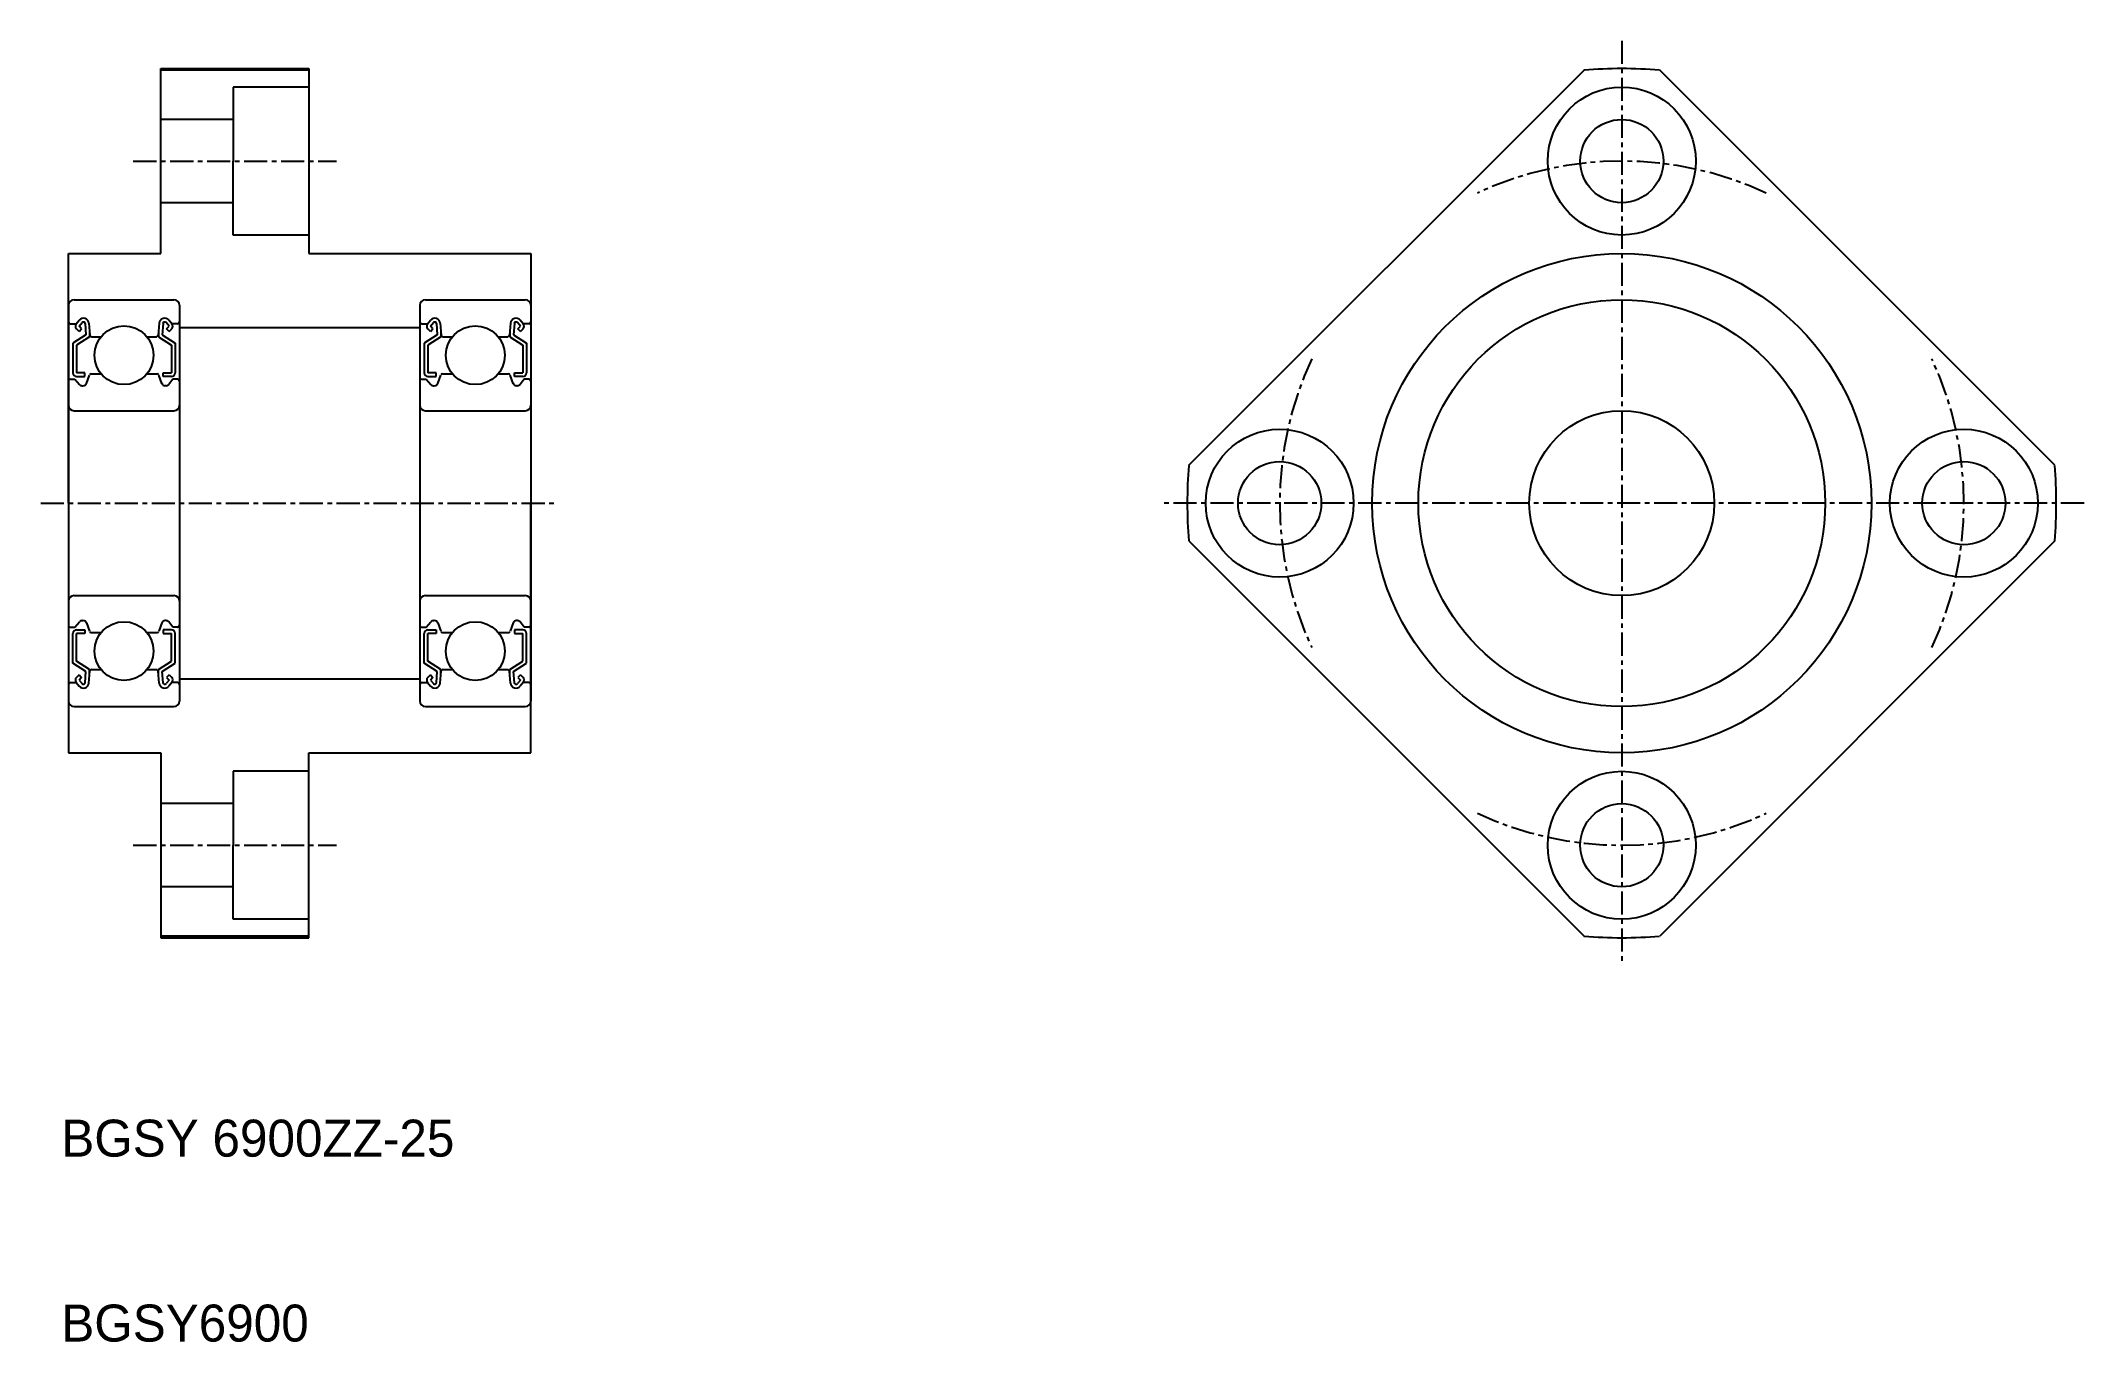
# Model space of a CAD drawing. Extents: x 149 to 260, y 69 to 140.
import ezdxf

# ---------------------------------------------------------------- set-up
doc = ezdxf.new("R2010")
doc.units = 0
doc.linetypes.add('CENTER', pattern=[2, 1.25, -0.25, 0.25, -0.25])
doc.linetypes.add('DASHED', pattern=[19.05, 12.7, -6.35])
doc.layers.get('0').update_dxf_attribs({"linetype": 'CONTINUOUS'})
doc.layers.add('CENTER', color=1, linetype='CENTER')

msp = doc.modelspace()

# ---------------------------------------------------------------- linework, layer by layer
for p, q in [((155.57, 138.24), (163.57, 138.24)), ((155.57, 128.24), (155.57, 138.24)), ((163.57, 138.15), (155.57, 138.15)), ((163.57, 138.24), (163.57, 128.24)), ((211.16, 116.79), (232.53, 138.15)), ((257.99, 116.79), (236.62, 138.15)), ((150.57, 114.74), (150.57, 128.24)), ((150.57, 128.24), (155.57, 128.24)), ((163.57, 128.24), (175.57, 128.24)), ((175.57, 128.24), (175.57, 114.74)), ((150.57, 125.44), (150.57, 104.04)), ((150.87, 125.74), (156.27, 125.74)), ((156.57, 125.44), (156.57, 104.04)), ((169.57, 125.44), (169.57, 104.04)), ((169.87, 125.74), (175.27, 125.74)), ((175.57, 125.44), (175.57, 104.04)), ((150.67, 124.44), (150.98, 124.44)), ((151.51, 123.84), (150.81, 123.4)), ((150.98, 124.44), (151.15, 124.63)), ((151.14, 124.03), (151, 124.17)), ((151.14, 124.31), (151.3, 124.51)), ((151.28, 124.17), (151.14, 124.31)), ((151.14, 124.03), (151.28, 124.17)), ((151.47, 124.45), (151.51, 123.84)), ((151.67, 124.47), (151.73, 123.83)), ((151.71, 124.07), (151.71, 123.73)), ((155.48, 124.47), (155.42, 123.83)), ((155.44, 124.07), (155.44, 123.73)), ((155.68, 124.45), (155.64, 123.84)), ((155.64, 123.84), (156.34, 123.4)), ((156.01, 124.31), (155.85, 124.51)), ((155.87, 124.17), (156.01, 124.31)), ((156.01, 124.03), (155.87, 124.17)), ((156.16, 124.44), (156, 124.63)), ((156.01, 124.03), (156.15, 124.17)), ((156.47, 124.44), (156.16, 124.44)), ((169.67, 124.44), (169.98, 124.44)), ((170.51, 123.84), (169.81, 123.4)), ((169.98, 124.44), (170.15, 124.63)), ((170.14, 124.03), (170, 124.17)), ((170.14, 124.31), (170.3, 124.51)), ((170.28, 124.17), (170.14, 124.31)), ((170.14, 124.03), (170.28, 124.17)), ((170.47, 124.45), (170.51, 123.84)), ((170.67, 124.47), (170.73, 123.83)), ((170.71, 124.07), (170.71, 123.73)), ((174.48, 124.47), (174.42, 123.83)), ((174.44, 124.07), (174.44, 123.73)), ((174.68, 124.45), (174.64, 123.84)), ((174.64, 123.84), (175.34, 123.4)), ((175.01, 124.31), (174.85, 124.51)), ((174.87, 124.17), (175.01, 124.31)), ((175.01, 124.03), (174.87, 124.17)), ((175.16, 124.44), (175, 124.63)), ((175.01, 124.03), (175.15, 124.17)), ((175.47, 124.44), (175.16, 124.44)), ((150.81, 123.4), (150.81, 121.79)), ((151.71, 123.73), (151.01, 123.29)), ((151.01, 123.29), (151.01, 121.79)), ((151.83, 123.74), (152.34, 123.74)), ((154.81, 123.74), (155.32, 123.74)), ((155.44, 123.73), (156.14, 123.29)), ((156.14, 123.29), (156.14, 121.79)), ((156.34, 123.4), (156.34, 121.79)), ((169.81, 123.4), (169.81, 121.79)), ((170.71, 123.73), (170.01, 123.29)), ((170.01, 123.29), (170.01, 121.79)), ((170.83, 123.74), (171.34, 123.74)), ((173.81, 123.74), (174.32, 123.74)), ((174.44, 123.73), (175.14, 123.29)), ((175.14, 123.29), (175.14, 121.79)), ((175.34, 123.4), (175.34, 121.79)), ((151.46, 121.79), (151.01, 121.79)), ((151.01, 121.59), (151.46, 121.59)), ((151.46, 121.59), (151.46, 121.79)), ((151.54, 121.22), (151.7, 121.67)), ((151.79, 121.74), (152.34, 121.74)), ((154.81, 121.74), (155.36, 121.74)), ((155.61, 121.22), (155.45, 121.67)), ((155.69, 121.79), (156.14, 121.79)), ((155.69, 121.59), (155.69, 121.79)), ((156.14, 121.59), (155.69, 121.59)), ((170.46, 121.79), (170.01, 121.79)), ((170.01, 121.59), (170.46, 121.59)), ((170.46, 121.59), (170.46, 121.79)), ((170.54, 121.22), (170.7, 121.67)), ((170.79, 121.74), (171.34, 121.74)), ((173.81, 121.74), (174.36, 121.74)), ((174.61, 121.22), (174.45, 121.67)), ((174.69, 121.79), (175.14, 121.79)), ((174.69, 121.59), (174.69, 121.79)), ((175.14, 121.59), (174.69, 121.59)), ((150.67, 121.44), (150.92, 121.44)), ((150.92, 121.44), (151.16, 121.16)), ((151.31, 121.09), (151.35, 121.09)), ((155.84, 121.09), (155.8, 121.09)), ((156.22, 121.44), (155.99, 121.16)), ((156.47, 121.44), (156.22, 121.44)), ((169.67, 121.44), (169.92, 121.44)), ((169.92, 121.44), (170.16, 121.16)), ((170.31, 121.09), (170.35, 121.09)), ((174.84, 121.09), (174.8, 121.09)), ((175.22, 121.44), (174.99, 121.16)), ((175.47, 121.44), (175.22, 121.44)), ((150.87, 119.74), (156.27, 119.74)), ((169.87, 119.74), (175.27, 119.74)), ((150.57, 114.74), (150.57, 101.24)), ((175.57, 101.24), (175.57, 114.74)), ((211.16, 112.7), (232.53, 91.33)), ((257.99, 112.7), (236.62, 91.33)), ((150.87, 109.74), (156.27, 109.74)), ((169.87, 109.74), (175.27, 109.74)), ((150.92, 108.04), (151.16, 108.32)), ((151.31, 108.39), (151.35, 108.39)), ((155.84, 108.39), (155.8, 108.39)), ((156.22, 108.04), (155.99, 108.32)), ((169.92, 108.04), (170.16, 108.32)), ((170.31, 108.39), (170.35, 108.39)), ((174.84, 108.39), (174.8, 108.39)), ((175.22, 108.04), (174.99, 108.32)), ((150.67, 108.04), (150.92, 108.04)), ((150.81, 106.08), (150.81, 107.69)), ((151.01, 107.89), (151.46, 107.89)), ((151.01, 106.19), (151.01, 107.69)), ((151.46, 107.69), (151.01, 107.69)), ((151.46, 107.89), (151.46, 107.69)), ((151.54, 108.26), (151.7, 107.81)), ((151.79, 107.74), (152.34, 107.74)), ((154.81, 107.74), (155.36, 107.74)), ((155.61, 108.26), (155.45, 107.81)), ((156.14, 107.89), (155.69, 107.89)), ((155.69, 107.89), (155.69, 107.69)), ((155.69, 107.69), (156.14, 107.69)), ((156.14, 106.19), (156.14, 107.69)), ((156.47, 108.04), (156.22, 108.04)), ((156.34, 106.08), (156.34, 107.69)), ((169.67, 108.04), (169.92, 108.04)), ((169.81, 106.08), (169.81, 107.69)), ((170.01, 107.89), (170.46, 107.89)), ((170.46, 107.69), (170.01, 107.69)), ((170.01, 106.19), (170.01, 107.69)), ((170.46, 107.89), (170.46, 107.69)), ((170.54, 108.26), (170.7, 107.81)), ((170.79, 107.74), (171.34, 107.74)), ((173.81, 107.74), (174.36, 107.74)), ((174.61, 108.26), (174.45, 107.81)), ((175.14, 107.89), (174.69, 107.89)), ((174.69, 107.89), (174.69, 107.69)), ((174.69, 107.69), (175.14, 107.69)), ((175.14, 106.19), (175.14, 107.69)), ((175.47, 108.04), (175.22, 108.04)), ((175.34, 106.08), (175.34, 107.69)), ((151.71, 105.75), (151.01, 106.19)), ((155.44, 105.75), (156.14, 106.19)), ((170.71, 105.75), (170.01, 106.19)), ((174.44, 105.75), (175.14, 106.19)), ((150.67, 105.04), (150.98, 105.04)), ((151.51, 105.64), (150.81, 106.08)), ((150.98, 105.04), (151.15, 104.85)), ((151.14, 105.45), (151, 105.31)), ((151.14, 105.45), (151.28, 105.31)), ((151.28, 105.31), (151.14, 105.17)), ((151.14, 105.17), (151.3, 104.98)), ((151.36, 105.97), (151.36, 105.97)), ((151.47, 105.03), (151.51, 105.64)), ((151.53, 105.86), (151.53, 105.86)), ((151.67, 105.01), (151.73, 105.65)), ((151.71, 105.41), (151.71, 105.75)), ((151.83, 105.74), (152.34, 105.74)), ((154.81, 105.74), (155.32, 105.74)), ((155.48, 105.01), (155.42, 105.65)), ((155.44, 105.41), (155.44, 105.75)), ((155.64, 105.64), (156.34, 106.08)), ((155.68, 105.03), (155.64, 105.64)), ((156.01, 105.17), (155.85, 104.98)), ((156.01, 105.45), (155.87, 105.31)), ((155.87, 105.31), (156.01, 105.17)), ((156.16, 105.04), (156, 104.85)), ((156.01, 105.45), (156.15, 105.31)), ((156.47, 105.04), (156.16, 105.04)), ((169.67, 105.04), (169.98, 105.04)), ((170.51, 105.64), (169.81, 106.08)), ((169.98, 105.04), (170.15, 104.85)), ((170.14, 105.45), (170, 105.31)), ((170.14, 105.45), (170.28, 105.31)), ((170.28, 105.31), (170.14, 105.17)), ((170.14, 105.17), (170.3, 104.98)), ((170.36, 105.97), (170.36, 105.97)), ((170.47, 105.03), (170.51, 105.64)), ((170.53, 105.86), (170.53, 105.86)), ((170.67, 105.01), (170.73, 105.65)), ((170.71, 105.41), (170.71, 105.75)), ((170.83, 105.74), (171.34, 105.74)), ((173.81, 105.74), (174.32, 105.74)), ((174.48, 105.01), (174.42, 105.65)), ((174.44, 105.41), (174.44, 105.75)), ((174.64, 105.64), (175.34, 106.08)), ((174.68, 105.03), (174.64, 105.64)), ((175.01, 105.17), (174.85, 104.98)), ((175.01, 105.45), (174.87, 105.31)), ((174.87, 105.31), (175.01, 105.17)), ((175.16, 105.04), (175, 104.85)), ((175.01, 105.45), (175.15, 105.31)), ((175.47, 105.04), (175.16, 105.04)), ((150.87, 103.74), (156.27, 103.74)), ((169.87, 103.74), (175.27, 103.74)), ((150.57, 101.24), (155.57, 101.24)), ((155.57, 101.24), (155.57, 91.24)), ((163.57, 91.24), (163.57, 101.24)), ((163.57, 101.24), (175.57, 101.24)), ((163.57, 91.33), (155.57, 91.33)), ((155.57, 91.24), (163.57, 91.24))]:
    msp.add_line(p, q)
at = {"color": 3, "linetype": 'DASHED'}
for p, q in [((163.57, 137.24), (159.47, 137.24)), ((159.47, 137.24), (159.47, 133.24)), ((159.47, 135.49), (155.57, 135.49)), ((159.47, 129.24), (159.47, 133.24)), ((159.47, 130.99), (155.57, 130.99)), ((163.57, 129.24), (159.47, 129.24)), ((159.47, 100.24), (159.47, 96.24)), ((163.57, 100.24), (159.47, 100.24)), ((159.47, 98.49), (155.57, 98.49)), ((159.47, 92.24), (159.47, 96.24)), ((159.47, 93.99), (155.57, 93.99)), ((163.57, 92.24), (159.47, 92.24))]:
    msp.add_line(p, q, dxfattribs=at)
at = {"color": 7, "linetype": 'CONTINUOUS'}
for p, q in [((156.57, 124.24), (169.57, 124.24)), ((156.57, 105.24), (169.57, 105.24))]:
    msp.add_line(p, q, dxfattribs=at)
for centre, radius in [((234.57, 133.24), 4), ((234.57, 133.24), 2.25), ((234.57, 114.74), 13.5), ((234.57, 114.74), 11), ((153.57, 122.74), 1.59), ((172.57, 122.74), 1.59), ((234.57, 114.74), 5), ((216.07, 114.74), 4), ((253.07, 114.74), 4), ((216.07, 114.74), 2.25), ((253.07, 114.74), 2.25), ((153.57, 106.74), 1.59), ((172.57, 106.74), 1.59), ((234.57, 96.24), 4), ((234.57, 96.24), 2.25)]:
    msp.add_circle(centre, radius)
for centre, radius, start, end in [((234.57, 114.74), 23.5, 85.0078, 94.9922), ((150.87, 125.44), 0.3, 90, 180), ((156.27, 125.44), 0.3, 0, 90), ((169.87, 125.44), 0.3, 90, 180), ((175.27, 125.44), 0.3, 0, 90), ((150.67, 124.54), 0.1, 180.0001, 270), ((151.14, 124.31), 0.2, 139.8648, 225.0001), ((151.38, 124.44), 0.298, 5.0005, 140.1714), ((151.38, 124.44), 0.0983, 4.6646, 139.9739), ((151.83, 123.84), 0.1, 185.1444, 270), ((155.32, 123.84), 0.1, 269.9995, 354.8557), ((155.77, 124.44), 0.298, 39.8286, 174.9997), ((155.77, 124.44), 0.0983, 40.0264, 175.3357), ((156.01, 124.31), 0.2, 314.9967, 40.1352), ((156.47, 124.54), 0.1, 269.9995, 359.9913), ((169.67, 124.54), 0.1, 180.0001, 270), ((170.14, 124.31), 0.2, 139.8648, 225.0001), ((170.38, 124.44), 0.298, 5.0005, 140.1714), ((170.38, 124.44), 0.0983, 4.6646, 139.9739), ((170.83, 123.84), 0.1, 185.1444, 270), ((174.32, 123.84), 0.1, 269.9995, 354.8557), ((174.77, 124.44), 0.298, 39.8286, 174.9997), ((174.77, 124.44), 0.0983, 40.0264, 175.3357), ((175.01, 124.31), 0.2, 314.9967, 40.1352), ((175.47, 124.54), 0.1, 269.9995, 359.9913), ((151.01, 121.79), 0.2, 180.0001, 270), ((151.79, 121.64), 0.1, 89.9995, 160.1157), ((155.36, 121.64), 0.1, 19.8845, 90.0002), ((156.14, 121.79), 0.2, 269.9998, 359.9956), ((170.01, 121.79), 0.2, 180.0001, 270), ((170.79, 121.64), 0.1, 89.9995, 160.1157), ((174.36, 121.64), 0.1, 19.8845, 90.0002), ((175.14, 121.79), 0.2, 269.9998, 359.9956), ((150.67, 121.34), 0.1, 89.9995, 180.0001), ((151.31, 121.29), 0.2, 220.1384, 270), ((151.35, 121.29), 0.2, 270, 340.1117), ((155.8, 121.29), 0.2, 199.8883, 269.9998), ((155.84, 121.29), 0.2, 269.9998, 319.8615), ((156.47, 121.34), 0.1, 359.9913, 90.0002), ((169.67, 121.34), 0.1, 89.9995, 180.0001), ((170.31, 121.29), 0.2, 220.1384, 270), ((170.35, 121.29), 0.2, 270, 340.1117), ((174.8, 121.29), 0.2, 199.8883, 269.9998), ((174.84, 121.29), 0.2, 269.9998, 319.8615), ((175.47, 121.34), 0.1, 359.9913, 90.0002), ((150.87, 120.04), 0.3, 180, 270), ((156.27, 120.04), 0.3, 270, 0), ((169.87, 120.04), 0.3, 180, 270), ((175.27, 120.04), 0.3, 270, 0), ((234.57, 114.74), 23.5, 175.0078, 184.9922), ((234.57, 114.74), 23.5, 355.0078, 4.9922), ((150.87, 109.44), 0.3, 90, 180), ((156.27, 109.44), 0.3, 0, 90), ((169.87, 109.44), 0.3, 90, 180), ((175.27, 109.44), 0.3, 0, 90), ((151.31, 108.19), 0.2, 90, 139.8616), ((151.35, 108.19), 0.2, 19.8883, 90), ((155.8, 108.19), 0.2, 90.0002, 160.1117), ((155.84, 108.19), 0.2, 40.1385, 90.0002), ((170.31, 108.19), 0.2, 90, 139.8616), ((170.35, 108.19), 0.2, 19.8883, 90), ((174.8, 108.19), 0.2, 90.0002, 160.1117), ((174.84, 108.19), 0.2, 40.1385, 90.0002), ((150.67, 108.14), 0.1, 179.9999, 270.0005), ((151.01, 107.69), 0.2, 90, 179.9999), ((151.79, 107.84), 0.1, 199.8843, 270.0005), ((155.36, 107.84), 0.1, 269.9998, 340.1155), ((156.14, 107.69), 0.2, 0.0044, 90.0002), ((156.47, 108.14), 0.1, 269.9998, 0.0087), ((169.67, 108.14), 0.1, 179.9999, 270.0005), ((170.01, 107.69), 0.2, 90, 179.9999), ((170.79, 107.84), 0.1, 199.8843, 270.0005), ((174.36, 107.84), 0.1, 269.9998, 340.1155), ((175.14, 107.69), 0.2, 0.0044, 90.0002), ((175.47, 108.14), 0.1, 269.9998, 0.0087), ((150.67, 104.94), 0.1, 90, 179.9999), ((151.14, 105.17), 0.2, 134.9999, 220.1352), ((151.38, 105.04), 0.298, 219.8286, 354.9995), ((151.38, 105.04), 0.0983, 220.0261, 355.3354), ((151.83, 105.64), 0.1, 90, 174.8556), ((155.32, 105.64), 0.1, 5.1443, 90.0005), ((155.77, 105.04), 0.298, 185.0003, 320.1714), ((155.77, 105.04), 0.0983, 184.6643, 319.9736), ((156.01, 105.17), 0.2, 319.8648, 45.0033), ((156.47, 104.94), 0.1, 0.0087, 90.0005), ((169.67, 104.94), 0.1, 90, 179.9999), ((170.14, 105.17), 0.2, 134.9999, 220.1352), ((170.38, 105.04), 0.298, 219.8286, 354.9995), ((170.38, 105.04), 0.0983, 220.0261, 355.3354), ((170.83, 105.64), 0.1, 90, 174.8556), ((174.32, 105.64), 0.1, 5.1443, 90.0005), ((174.77, 105.04), 0.298, 185.0003, 320.1714), ((174.77, 105.04), 0.0983, 184.6643, 319.9736), ((175.01, 105.17), 0.2, 319.8648, 45.0033), ((175.47, 104.94), 0.1, 0.0087, 90.0005), ((150.87, 104.04), 0.3, 180, 270), ((156.27, 104.04), 0.3, 270, 0), ((169.87, 104.04), 0.3, 180, 270), ((175.27, 104.04), 0.3, 270, 0), ((234.57, 114.74), 23.5, 265.0078, 274.9922)]:
    msp.add_arc(centre, radius, start, end)
at = {"layer": 'CENTER', "color": 1, "linetype": 'CENTER'}
for p, q in [((234.57, 139.74), (234.57, 89.74)), ((154.07, 133.24), (165.07, 133.24)), ((149.07, 114.74), (177.07, 114.74)), ((259.57, 114.74), (209.57, 114.74)), ((154.07, 96.24), (165.07, 96.24))]:
    msp.add_line(p, q, dxfattribs=at)
for start, end in [(65.0262, 114.9738), (155.0262, 204.9738), (335.0262, 24.9738), (245.0262, 294.9738)]:
    msp.add_arc((234.57, 114.74), 18.5, start, end, dxfattribs=at)

# ---------------------------------------------------------------- texts
for s, p in [('BGSY 6900ZZ-25', (150.18, 79.4)), ('BGSY6900', (150.18, 69.4))]:
    msp.add_text(s, height=2).set_placement(p)

doc.saveas('drawing.dxf')
